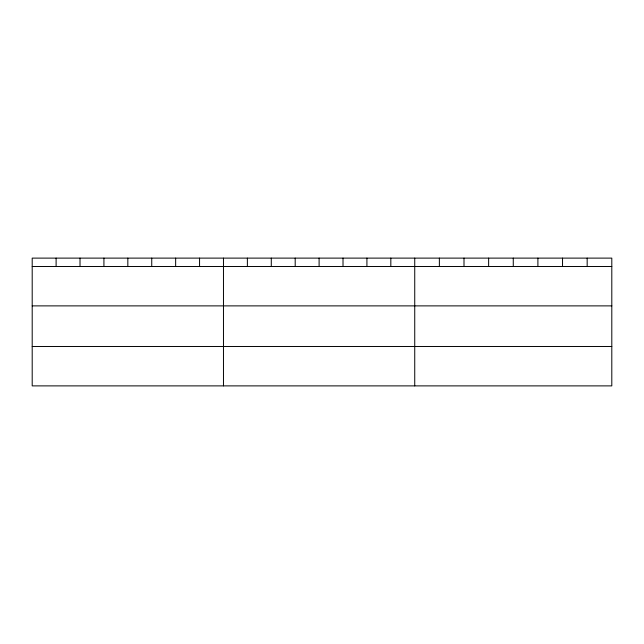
<?xml version="1.0" encoding="UTF-8"?>
<svg xmlns="http://www.w3.org/2000/svg" width="644" height="644" viewBox="0 0 644 644"><rect width="100%" height="100%" fill="white"/><g stroke="black" fill="none" stroke-linecap="round" stroke-linejoin="round"><path stroke-width="0.97" d="M611.8 305.884L611.8 258.115L32.2 258.115L32.2 385.885L611.8 385.885L611.8 305.884L32.2 305.884M32.2 266.487L611.8 266.487M32.2 346.48L611.8 346.48M587.167 258.115L587.167 266.487M562.534 258.115L562.534 266.487M537.901 258.115L537.901 266.487M513.268 258.115L513.268 266.487M488.635 258.115L488.635 266.487M464.002 258.115L464.002 266.487M439.369 258.115L439.369 266.487M414.736 258.115L414.736 385.885M390.828 258.115L390.828 266.487M366.919 258.115L366.919 266.487M343.011 258.115L343.011 266.487M319.102 258.115L319.102 266.487M295.194 258.115L295.194 266.487M271.285 258.115L271.285 266.487M247.377 258.115L247.377 266.487M223.468 258.115L223.468 385.885M199.56 258.115L199.56 266.487M175.651 258.115L175.651 266.487M151.743 258.115L151.743 266.487M127.834 258.115L127.834 266.487M103.925 258.115L103.925 266.487M80.017 258.115L80.017 266.487M56.109 258.115L56.109 266.487"/></g></svg>
